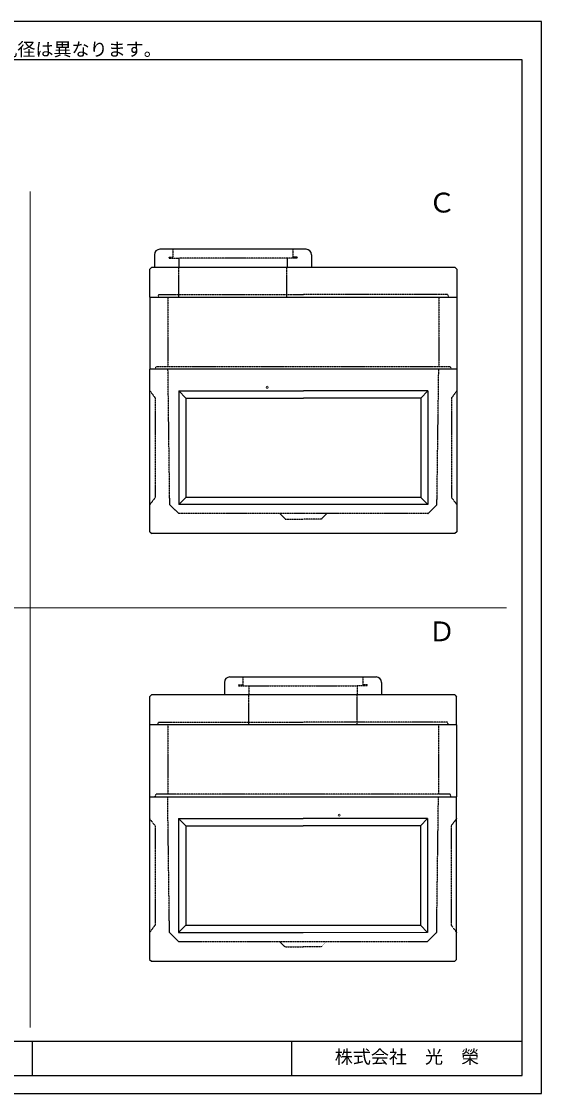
# Model space of a CAD drawing. Units: millimetres, scale not verified. Extents: x -420 to 421, y -297 to 297.
# Drawn here: x 133 to 421, y -297 to 297 of the extents above; entities that cross this region are included whole.
import ezdxf
from ezdxf.enums import TextEntityAlignment as Align

# ---------------------------------------------------------------- set-up
doc = ezdxf.new("R2010")
doc.units = ezdxf.units.MM
doc.linetypes.add('USER2', pattern=[4.7625, 3.175, -1.5875])
doc.layers.add('0-0', color=7, linetype='Continuous')
for name, color, linetype, lineweight in [('0-1_0', 9, 'Continuous', 25), ('0-2_dims', 7, 'Continuous', 18), ('0-3_pen1実線', 4, 'Continuous', 13), ('0-4_pen3実線', 7, 'Continuous', 25), ('0-5_pen4実線', 7, 'Continuous', 25), ('0-6_pen2破線', 3, 'USER2', 25)]:
    doc.layers.add(name, color=color, linetype=linetype, lineweight=lineweight)
doc.styles.add('ＭＳ ゴシック', font='')
doc.styles.get('ＭＳ ゴシック').set_extended_font_data('MS Gothic')

# ---------------------------------------------------------------- blocks, each defined once
blk = doc.blocks.new('部分図 1')
at = {"layer": '0-1_0'}
blk.add_lwpolyline([(0, 0), (16824, 0), (16824, 11878), (0, 11878)], close=True, dxfattribs=at)
at = {"layer": '0-2_dims'}
for p, q in [((11159.96, 731.96), (11159.96, 9993)), ((16434, 5383), (5700, 5383))]:
    blk.add_line(p, q, dxfattribs=at)
at = {"layer": '0-2_dims', "color": 2}
for centre in [(13784.93, 7824.4), (14582, 3085.4)]:
    blk.add_circle(centre, 11, dxfattribs=at)
at = {"layer": '0-3_pen1実線'}
for p, q in [((12804.93, 9247.68), (12798.97, 9253.63)), ((14780.1, 4509.68), (14786.06, 4515.63))]:
    blk.add_line(p, q, dxfattribs=at)
at = {"layer": '0-4_pen3実線'}
for p, q in [((12534.93, 9293.63), (12534.93, 9153.63)), ((14214.93, 9353.63), (12594.93, 9353.63)), ((14274.93, 9293.63), (14274.93, 9153.63)), ((12504.92, 9154.13), (12484.92, 9134.13)), ((12504.92, 9154.13), (15864.92, 9154.13)), ((15864.92, 9154.13), (15884.92, 9134.13)), ((12484.92, 8824.13), (12484.92, 9134.13)), ((15884.92, 9134.13), (15884.92, 8824.13)), ((12484.92, 8824.13), (15884.92, 8824.13)), ((12484.93, 8825), (12484.93, 8025)), ((15884.93, 8825), (15884.93, 8025)), ((12484.93, 6225), (12484.93, 8025)), ((15884.93, 8025), (12484.93, 8025)), ((15884.93, 8025), (15884.93, 6225)), ((12804.93, 7785), (12804.93, 6525)), ((12804.93, 7785), (14184.93, 7785)), ((12884.93, 7705), (12804.93, 7785)), ((15564.93, 7785), (14184.93, 7785)), ((15484.93, 7705), (15564.93, 7785)), ((15564.93, 7785), (15564.93, 6525)), ((12884.93, 7705), (12884.93, 6605)), ((12884.93, 7705), (14184.93, 7705)), ((15484.93, 7705), (14184.93, 7705)), ((15484.93, 7705), (15484.93, 6605)), ((12884.93, 6605), (12804.93, 6525)), ((14184.93, 6605), (12884.93, 6605)), ((15484.93, 6605), (14184.93, 6605)), ((15484.93, 6605), (15564.93, 6525)), ((14184.93, 6525), (12806.25, 6526.32)), ((15564.93, 6525), (14184.93, 6525)), ((12484.93, 6225), (12504.93, 6205)), ((15864.93, 6205), (12504.93, 6205)), ((15884.93, 6225), (15864.93, 6205)), ((13310.1, 4555.63), (13310.1, 4415.63)), ((13370.1, 4615.63), (14990.1, 4615.63)), ((15050.1, 4555.63), (15050.1, 4415.63)), ((12502, 4416), (12482, 4396)), ((12482, 4396), (12482, 4086)), ((15862, 4416), (12502, 4416)), ((15862, 4416), (15882, 4396)), ((15882, 4086), (15882, 4396)), ((15882, 4086), (12482, 4086)), ((12482, 4086), (12482, 3286)), ((15882, 4086), (15882, 3286)), ((12482, 3286), (12482, 1486)), ((12482, 3286), (15882, 3286)), ((15882, 1486), (15882, 3286)), ((12802, 3046), (14182, 3046)), ((12802, 3046), (12802, 1786)), ((12882, 2966), (12802, 3046)), ((15562, 3046), (14182, 3046)), ((15482, 2966), (15562, 3046)), ((15562, 3046), (15562, 1786)), ((12882, 2966), (12882, 1866)), ((12882, 2966), (14182, 2966)), ((15482, 2966), (14182, 2966)), ((15482, 2966), (15482, 1866)), ((12882, 1866), (12802, 1786)), ((12802, 1786), (14182, 1786)), ((12882, 1866), (14182, 1866)), ((14182, 1866), (15482, 1866)), ((14182, 1786), (15560.68, 1787.32)), ((15482, 1866), (15562, 1786)), ((12482, 1486), (12502, 1466)), ((12502, 1466), (15862, 1466)), ((15882, 1486), (15862, 1466)), ((11180, 580), (11180, 200))]:
    blk.add_line(p, q, dxfattribs=at)
for centre, start, end in [((12594.93, 9293.63), 90, 180), ((14214.93, 9293.63), 0, 90), ((13370.1, 4555.63), 90, 180), ((14990.1, 4555.63), 0, 90)]:
    blk.add_arc(centre, 60, start, end, dxfattribs=at)
at = {"layer": '0-5_pen4実線'}
for p, q in [((200, 580), (16610, 580)), ((14055, 580), (14055, 200))]:
    blk.add_line(p, q, dxfattribs=at)
blk.add_lwpolyline([(200, 200), (16610, 200), (16610, 11452), (200, 11452)], close=True, dxfattribs=at)
at = {"layer": '0-6_pen2破線'}
for p, q in [((12692.93, 9265.63), (12740.93, 9265.63)), ((12692.93, 9265.63), (12692.93, 9253.63)), ((12740.93, 9353.63), (12740.93, 9265.63)), ((14068.93, 9353.63), (14068.93, 9253.63)), ((14116.93, 9265.63), (14068.93, 9265.63)), ((14116.93, 9265.63), (14116.93, 9253.63)), ((12692.93, 9253.63), (12804.93, 9253.63)), ((12804.92, 8824.13), (12804.92, 9154.13)), ((12804.93, 9253.63), (12804.93, 9153.63)), ((14116.93, 9253.63), (12804.93, 9253.63)), ((14002.92, 8824.13), (14002.92, 9154.13)), ((14004.93, 9253.63), (14004.93, 9153.63)), ((12684.93, 8825), (12684.93, 8055)), ((15784.92, 8854.13), (14184.92, 8854.13)), ((15684.93, 8825), (15684.93, 8055)), ((15794.92, 8824.13), (15784.92, 8854.13)), ((12544.93, 8025), (12554.93, 8055)), ((12554.93, 8055), (14184.93, 8055)), ((12704.93, 6525), (12685.32, 8025)), ((14184.93, 8055), (15814.93, 8055)), ((15664.93, 6525), (15684.93, 8025)), ((15824.93, 8025), (15814.93, 8055)), ((12484.93, 7785), (12544.93, 7705)), ((15884.93, 7785), (15824.93, 7705)), ((12544.93, 7705), (12544.93, 6605)), ((15824.93, 7705), (15824.93, 6605)), ((12544.93, 6605), (12484.93, 6525)), ((15824.93, 6605), (15884.93, 6525)), ((12804.93, 6425), (12704.93, 6525)), ((14184.93, 6425), (12804.93, 6425)), ((13924.93, 6425), (13984.93, 6365)), ((15564.93, 6425), (14184.93, 6425)), ((14444.93, 6425), (14384.93, 6365)), ((15564.93, 6425), (15664.93, 6525)), ((13984.93, 6365), (14184.93, 6365)), ((14384.93, 6365), (14184.93, 6365)), ((13468.1, 4527.63), (13468.1, 4515.63)), ((13468.1, 4527.63), (13516.1, 4527.63)), ((13468.1, 4515.63), (14780.1, 4515.63)), ((13516.1, 4615.63), (13516.1, 4515.63)), ((13580.1, 4515.63), (13580.1, 4415.63)), ((14892.1, 4515.63), (14780.1, 4515.63)), ((14780.1, 4515.63), (14780.1, 4415.63)), ((14844.1, 4615.63), (14844.1, 4527.63)), ((14892.1, 4527.63), (14844.1, 4527.63)), ((14892.1, 4527.63), (14892.1, 4515.63)), ((13581.2, 4086), (13581.2, 4416)), ((14780, 4085.2), (14780, 4415.2)), ((12572, 4086), (12582, 4116)), ((12582, 4116), (14182, 4116)), ((12682, 4086), (12682, 3316)), ((15682, 4086), (15682, 3316)), ((12542, 3286), (12552, 3316)), ((14182, 3316), (12552, 3316)), ((12702, 1786), (12682, 3286)), ((15812, 3316), (14182, 3316)), ((15662, 1786), (15681.61, 3286)), ((15822, 3286), (15812, 3316)), ((12482, 3046), (12542, 2966)), ((15882, 3046), (15822, 2966)), ((12542, 2966), (12542, 1866)), ((15822, 2966), (15822, 1866)), ((12542, 1866), (12482, 1786)), ((12802, 1686), (12702, 1786)), ((15562, 1686), (15662, 1786)), ((15822, 1866), (15882, 1786)), ((12802, 1686), (14182, 1686)), ((13922, 1686), (13982, 1626)), ((14182, 1686), (15562, 1686)), ((14442, 1686), (14382, 1626)), ((13982, 1626), (14182, 1626)), ((14382, 1626), (14182, 1626))]:
    blk.add_line(p, q, dxfattribs=at)
for points in [[(12574.92, 8824.13), (12584.92, 8854.13), (14184.92, 8854.13)], [(15792, 4086), (15782, 4116), (14182, 4116)]]:
    blk.add_lwpolyline(points, dxfattribs=at)
at = {"layer": '0-2_dims', "style": 'ＭＳ ゴシック'}
for s, height, p in [('※ＦＥＰ管メーカー・継手メーカーに依り、削孔径は異なります。', 146.6, (6617.66, 11451.93)), ('Ｃ', 219.9, (15571.01, 9694.8)), ('Ｄ', 219.9, (15569.21, 4944.4))]:
    blk.add_text(s, height=height, dxfattribs=at).set_placement(p, align=Align.BOTTOM_LEFT)
at = {"layer": '0-4_pen3実線', "style": 'ＭＳ ゴシック'}
blk.add_text('株式会社\u3000光\u3000榮', height=146.6, dxfattribs=at).set_placement((14533, 290), align=Align.BOTTOM_LEFT)

msp = doc.modelspace()

# ---------------------------------------------------------------- block references
at = {"layer": '0-0', "xscale": 0.05, "yscale": 0.05}
msp.add_blockref('部分図 1', (-420.5, -297), dxfattribs=at)

doc.saveas('drawing.dxf')
